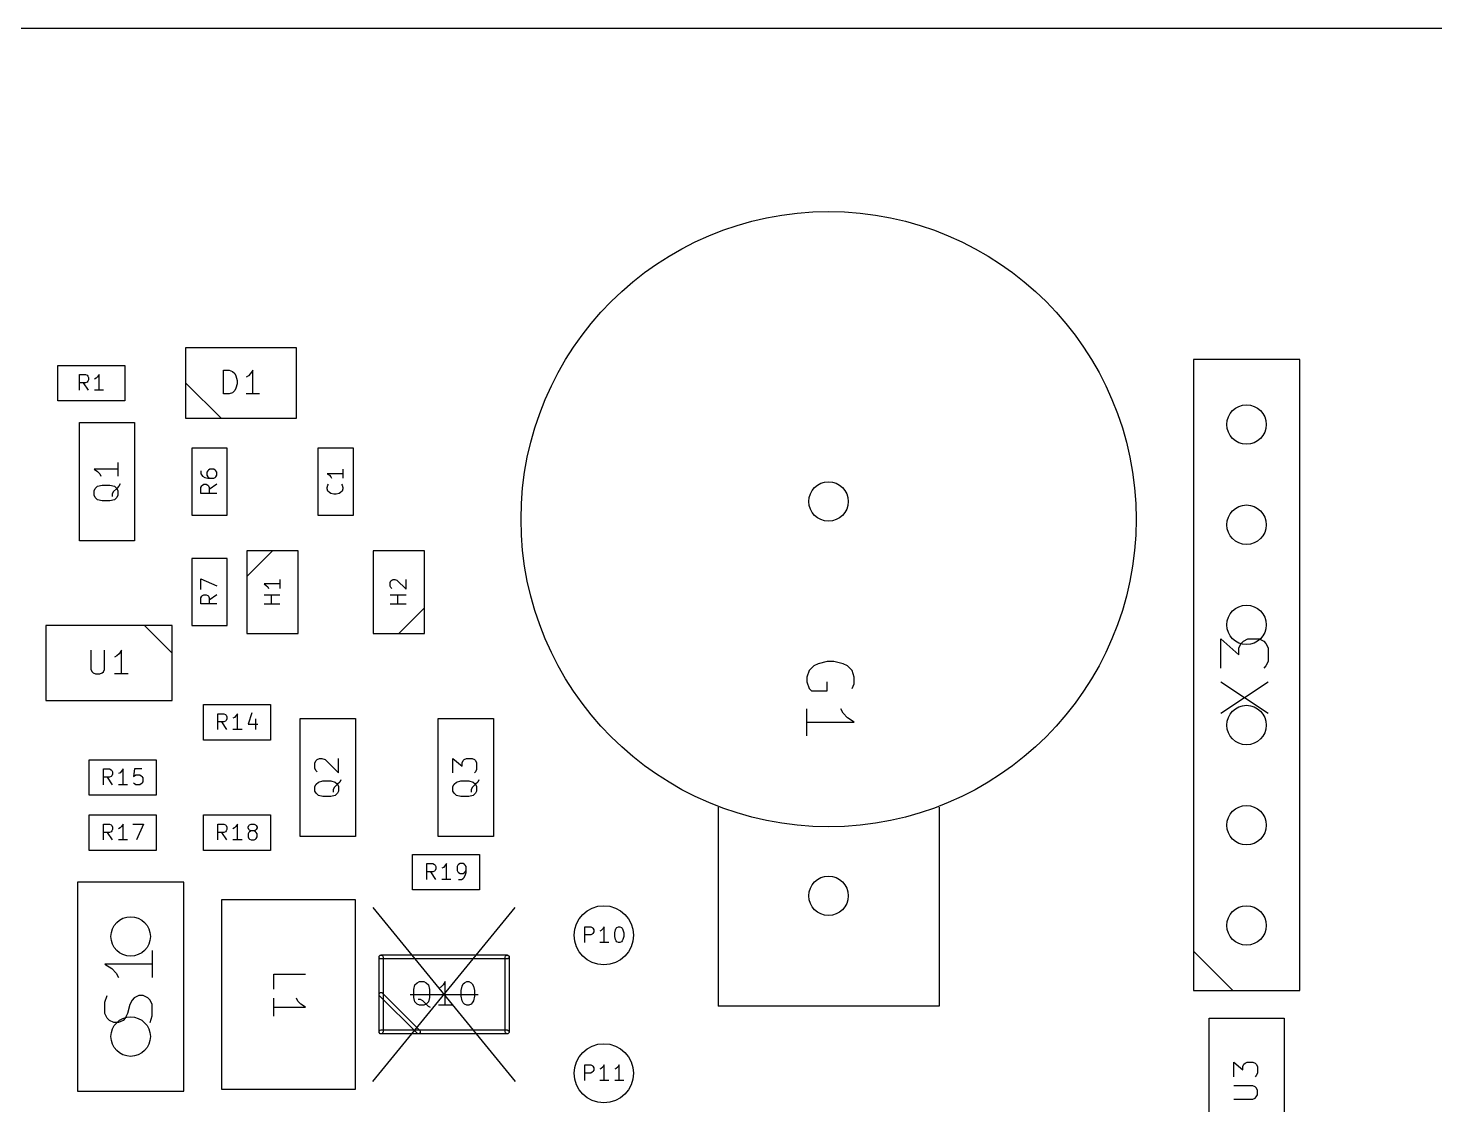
# Model space of a CAD drawing. Extents: x -4 to 236, y -200 to -70.
# Drawn here: x 23.9 to 59.58, y -97.3 to -70 of the extents above; entities that cross this region are included whole.
import ezdxf

# ---------------------------------------------------------------- set-up
doc = ezdxf.new("R2010")
doc.units = 0
doc.layers.add('BLACK', color=7, linetype='CONTINUOUS')

msp = doc.modelspace()

# ---------------------------------------------------------------- linework, layer by layer
at = {"layer": 'BLACK', "linetype": 'CONTINUOUS'}
for p, q in [((-4, -70), (236, -70)), ((27.9, -78.1), (30.7, -78.1)), ((27.9, -79.9), (27.9, -78.1)), ((30.7, -78.1), (30.7, -79.9)), ((56.15, -78.4), (53.45, -78.4)), ((53.45, -78.4), (53.45, -94.4)), ((56.15, -94.4), (56.15, -78.4)), ((24.65, -79.45), (24.65, -78.55)), ((24.65, -78.55), (26.35, -78.55)), ((25.204762, -79.182967), (25.204762, -78.782967)), ((25.204762, -78.782967), (25.357143, -78.782967)), ((25.357143, -78.782967), (25.395238, -78.802015)), ((25.395238, -78.802015), (25.414285, -78.821062)), ((25.414285, -78.821062), (25.433333, -78.859158)), ((25.661904, -78.84011), (25.623809, -78.878205)), ((25.7, -78.782967), (25.661904, -78.84011)), ((25.7, -79.182967), (25.7, -78.782967)), ((26.35, -78.55), (26.35, -79.45)), ((28.857143, -79.274451), (28.857143, -78.674451)), ((28.857143, -78.674451), (29, -78.674451)), ((29, -78.674451), (29.085714, -78.703022)), ((29.085714, -78.703022), (29.142857, -78.760165)), ((29.142857, -78.760165), (29.171428, -78.817308)), ((29.171428, -78.817308), (29.2, -78.931594)), ((29.485714, -78.817308), (29.428571, -78.84588)), ((29.542857, -78.760165), (29.485714, -78.817308)), ((29.6, -78.674451), (29.542857, -78.760165)), ((29.6, -79.274451), (29.6, -78.674451)), ((25.357143, -78.992491), (25.204762, -78.992491)), ((25.433333, -79.182967), (25.3, -78.992491)), ((25.395238, -78.973443), (25.357143, -78.992491)), ((25.414285, -78.954396), (25.395238, -78.973443)), ((25.433333, -78.9163), (25.414285, -78.954396)), ((25.433333, -78.859158), (25.433333, -78.9163)), ((25.623809, -78.878205), (25.585714, -78.897253)), ((25.814285, -79.182967), (25.585714, -79.182967)), ((28.8, -79.9), (27.9, -79)), ((29.142857, -79.188737), (29.085714, -79.24588)), ((29.171428, -79.131594), (29.142857, -79.188737)), ((29.2, -79.017308), (29.171428, -79.131594)), ((29.2, -78.931594), (29.2, -79.017308)), ((26.35, -79.45), (24.65, -79.45)), ((29, -79.274451), (28.857143, -79.274451)), ((29.085714, -79.24588), (29, -79.274451)), ((29.771428, -79.274451), (29.428571, -79.274451)), ((30.7, -79.9), (27.9, -79.9)), ((25.2, -83), (25.2, -80)), ((25.2, -80), (26.6, -80)), ((26.6, -80), (26.6, -83)), ((28.95, -80.65), (28.05, -80.65)), ((28.05, -80.65), (28.05, -82.35)), ((28.95, -82.35), (28.95, -80.65)), ((32.15, -80.65), (31.25, -80.65)), ((31.25, -80.65), (31.25, -82.35)), ((32.15, -82.35), (32.15, -80.65)), ((26.174451, -81.185714), (25.574451, -81.185714)), ((25.574451, -81.185714), (25.660165, -81.242857)), ((25.660165, -81.242857), (25.717308, -81.3)), ((25.717308, -81.3), (25.74588, -81.357143)), ((26.174451, -81.014286), (26.174451, -81.357143)), ((28.282967, -81.223809), (28.282967, -81.299999)), ((28.282967, -81.299999), (28.302015, -81.338095)), ((28.302015, -81.338095), (28.321062, -81.357142)), ((28.454396, -81.223809), (28.435348, -81.261904)), ((28.435348, -81.261904), (28.435348, -81.338095)), ((28.435348, -81.338095), (28.454396, -81.37619)), ((28.473443, -81.204761), (28.454396, -81.223809)), ((28.511539, -81.185714), (28.473443, -81.204761)), ((28.606777, -81.185714), (28.511539, -81.185714)), ((28.644872, -81.204761), (28.606777, -81.185714)), ((28.66392, -81.223809), (28.644872, -81.204761)), ((28.682967, -81.261904), (28.66392, -81.223809)), ((28.66392, -81.37619), (28.682967, -81.338095)), ((28.682967, -81.338095), (28.682967, -81.261904)), ((31.882967, -81.299999), (31.482967, -81.299999)), ((31.482967, -81.299999), (31.54011, -81.338095)), ((31.54011, -81.338095), (31.578205, -81.37619)), ((31.882967, -81.185714), (31.882967, -81.414285)), ((25.574451, -81.728571), (25.603022, -81.671428)), ((25.603022, -81.671428), (25.660165, -81.614285)), ((25.660165, -81.614285), (25.774451, -81.585714)), ((25.774451, -81.585714), (25.974451, -81.585714)), ((25.974451, -81.585714), (26.088737, -81.614285)), ((26.14588, -81.671428), (26.060165, -81.757142)), ((26.088737, -81.614285), (26.14588, -81.671428)), ((26.203022, -81.614285), (26.14588, -81.671428)), ((26.14588, -81.671428), (26.174451, -81.728571)), ((26.231594, -81.557142), (26.203022, -81.614285)), ((28.282967, -81.642856), (28.302015, -81.604761)), ((28.282967, -81.795237), (28.282967, -81.642856)), ((28.302015, -81.604761), (28.321062, -81.585714)), ((28.321062, -81.357142), (28.378205, -81.395237)), ((28.321062, -81.585714), (28.359158, -81.566666)), ((28.359158, -81.566666), (28.4163, -81.566666)), ((28.378205, -81.395237), (28.454396, -81.414285)), ((28.4163, -81.566666), (28.454396, -81.585714)), ((28.454396, -81.37619), (28.473443, -81.395237)), ((28.454396, -81.414285), (28.606777, -81.414285)), ((28.454396, -81.585714), (28.473443, -81.604761)), ((28.473443, -81.395237), (28.511539, -81.414285)), ((28.473443, -81.604761), (28.492491, -81.642856)), ((28.682967, -81.566666), (28.492491, -81.699999)), ((28.492491, -81.642856), (28.492491, -81.795237)), ((28.606777, -81.414285), (28.644872, -81.395237)), ((28.644872, -81.395237), (28.66392, -81.37619)), ((31.482967, -81.642856), (31.502015, -81.585714)), ((31.482967, -81.680952), (31.482967, -81.642856)), ((31.502015, -81.738095), (31.482967, -81.680952)), ((31.502015, -81.585714), (31.521062, -81.566666)), ((31.578205, -81.37619), (31.597253, -81.414285)), ((31.844872, -81.566666), (31.86392, -81.585714)), ((31.86392, -81.585714), (31.882967, -81.642856)), ((31.882967, -81.680952), (31.86392, -81.738095)), ((31.882967, -81.642856), (31.882967, -81.680952)), ((25.574451, -81.842857), (25.574451, -81.728571)), ((25.603022, -81.9), (25.574451, -81.842857)), ((25.660165, -81.957142), (25.603022, -81.9)), ((25.774451, -81.985714), (25.660165, -81.957142)), ((25.974451, -81.985714), (25.774451, -81.985714)), ((26.088737, -81.957142), (25.974451, -81.985714)), ((26.060165, -81.757142), (26.031594, -81.814285)), ((26.031594, -81.814285), (26.031594, -81.871428)), ((26.14588, -81.9), (26.088737, -81.957142)), ((26.174451, -81.842857), (26.14588, -81.9)), ((26.174451, -81.728571), (26.174451, -81.842857)), ((28.682967, -81.795237), (28.282967, -81.795237)), ((31.54011, -81.77619), (31.502015, -81.738095)), ((31.578205, -81.795237), (31.54011, -81.77619)), ((31.654396, -81.814285), (31.578205, -81.795237)), ((31.711539, -81.814285), (31.654396, -81.814285)), ((31.787729, -81.795237), (31.711539, -81.814285)), ((31.825824, -81.77619), (31.787729, -81.795237)), ((31.86392, -81.738095), (31.825824, -81.77619)), ((28.05, -82.35), (28.95, -82.35)), ((31.25, -82.35), (32.15, -82.35)), ((26.6, -83), (25.2, -83)), ((28.95, -83.45), (28.05, -83.45)), ((28.05, -83.45), (28.05, -85.15)), ((28.95, -85.15), (28.95, -83.45)), ((30.1, -83.25), (29.45, -83.9)), ((30.75, -83.25), (29.45, -83.25)), ((29.45, -83.25), (29.45, -85.35)), ((30.75, -85.35), (30.75, -83.25)), ((33.95, -83.25), (32.65, -83.25)), ((32.65, -83.25), (32.65, -85.35)), ((33.95, -85.35), (33.95, -83.25)), ((28.282967, -84.233333), (28.282967, -83.966666)), ((28.282967, -83.966666), (28.682967, -84.138095)), ((30.282967, -84.090475), (29.882967, -84.090475)), ((29.882967, -84.090475), (29.94011, -84.128571)), ((29.94011, -84.128571), (29.978205, -84.166666)), ((29.978205, -84.166666), (29.997253, -84.204761)), ((30.282967, -83.97619), (30.282967, -84.204761)), ((33.082967, -84.05238), (33.102015, -84.014285)), ((33.082967, -84.147618), (33.082967, -84.05238)), ((33.102015, -84.185713), (33.082967, -84.147618)), ((33.102015, -84.014285), (33.121062, -83.995237)), ((33.121062, -84.204761), (33.102015, -84.185713)), ((33.121062, -83.995237), (33.159158, -83.97619)), ((33.159158, -83.97619), (33.197253, -83.97619)), ((33.197253, -83.97619), (33.254396, -83.995237)), ((33.254396, -83.995237), (33.482967, -84.223809)), ((33.482967, -84.223809), (33.482967, -83.97619)), ((28.282967, -84.442856), (28.302015, -84.404761)), ((28.282967, -84.595237), (28.282967, -84.442856)), ((28.302015, -84.404761), (28.321062, -84.385714)), ((28.321062, -84.385714), (28.359158, -84.366666)), ((28.359158, -84.366666), (28.4163, -84.366666)), ((28.4163, -84.366666), (28.454396, -84.385714)), ((28.454396, -84.385714), (28.473443, -84.404761)), ((28.473443, -84.404761), (28.492491, -84.442856)), ((28.682967, -84.366666), (28.492491, -84.499999)), ((28.492491, -84.442856), (28.492491, -84.595237)), ((30.282967, -84.37619), (29.882967, -84.37619)), ((30.073443, -84.604761), (30.073443, -84.37619)), ((33.482967, -84.37619), (33.082967, -84.37619)), ((33.273443, -84.604761), (33.273443, -84.37619)), ((28.682967, -84.595237), (28.282967, -84.595237)), ((30.282967, -84.604761), (29.882967, -84.604761)), ((33.482967, -84.604761), (33.082967, -84.604761)), ((33.3, -85.35), (33.95, -84.7)), ((27.55, -85.15), (24.35, -85.15)), ((24.35, -85.15), (24.35, -87.05)), ((27.55, -85.85), (26.85, -85.15)), ((27.55, -87.05), (27.55, -85.15)), ((28.05, -85.15), (28.95, -85.15)), ((29.45, -85.35), (30.75, -85.35)), ((32.65, -85.35), (33.95, -85.35)), ((54.148902, -86.228571), (54.148902, -85.485714)), ((54.148902, -85.485714), (54.606045, -85.885714)), ((54.606045, -85.714285), (54.663188, -85.6)), ((54.663188, -85.6), (54.720331, -85.542857)), ((54.720331, -85.542857), (54.834617, -85.485714)), ((54.834617, -85.485714), (55.120331, -85.485714)), ((55.120331, -85.485714), (55.234617, -85.542857)), ((55.234617, -85.542857), (55.29176, -85.6)), ((55.29176, -85.6), (55.348902, -85.714285)), ((25.492857, -85.774451), (25.492857, -86.260165)), ((25.835714, -86.260165), (25.835714, -85.774451)), ((26.149999, -85.917308), (26.092856, -85.94588)), ((26.207142, -85.860165), (26.149999, -85.917308)), ((26.264285, -85.774451), (26.207142, -85.860165)), ((26.264285, -86.374451), (26.264285, -85.774451)), ((54.606045, -85.885714), (54.606045, -85.714285)), ((55.348902, -85.714285), (55.348902, -86.057142)), ((25.492857, -86.260165), (25.521428, -86.317308)), ((25.521428, -86.317308), (25.55, -86.34588)), ((25.778571, -86.34588), (25.807142, -86.317308)), ((25.807142, -86.317308), (25.835714, -86.260165)), ((43.70824, -86.285714), (43.651097, -86.457143)), ((43.822525, -86.171429), (43.70824, -86.285714)), ((43.936811, -86.114286), (43.822525, -86.171429)), ((44.165382, -86.057143), (43.936811, -86.114286)), ((44.336811, -86.057143), (44.165382, -86.057143)), ((44.565382, -86.114286), (44.336811, -86.057143)), ((44.679668, -86.171429), (44.565382, -86.114286)), ((44.793954, -86.285714), (44.679668, -86.171429)), ((44.851097, -86.457143), (44.793954, -86.285714)), ((55.29176, -86.171428), (55.234617, -86.228571)), ((55.348902, -86.057142), (55.29176, -86.171428)), ((25.55, -86.34588), (25.607142, -86.374451)), ((25.607142, -86.374451), (25.721428, -86.374451)), ((25.721428, -86.374451), (25.778571, -86.34588)), ((26.435713, -86.374451), (26.092856, -86.374451)), ((43.651097, -86.457143), (43.651097, -86.571429)), ((43.651097, -86.571429), (43.70824, -86.742857)), ((44.165382, -86.8), (44.165382, -86.571429)), ((44.793954, -86.742857), (44.851097, -86.628572)), ((44.851097, -86.628572), (44.851097, -86.457143)), ((54.148902, -87.371428), (55.348902, -86.571428)), ((54.148902, -86.571428), (55.348902, -87.371428)), ((43.70824, -86.742857), (43.765382, -86.8)), ((43.765382, -86.8), (44.165382, -86.8)), ((24.35, -87.05), (27.55, -87.05)), ((28.35, -87.15), (30.05, -87.15)), ((28.35, -88.05), (28.35, -87.15)), ((28.714286, -87.782967), (28.714286, -87.382967)), ((28.714286, -87.382967), (28.866667, -87.382967)), ((28.866667, -87.382967), (28.904762, -87.402015)), ((28.904762, -87.402015), (28.923809, -87.421062)), ((29.209524, -87.382967), (29.171428, -87.44011)), ((29.209524, -87.782967), (29.209524, -87.382967)), ((29.571428, -87.36392), (29.47619, -87.649634)), ((30.05, -87.15), (30.05, -88.05)), ((43.651097, -87.942857), (43.651097, -87.257143)), ((44.565382, -87.371429), (44.50824, -87.257143)), ((44.679668, -87.485714), (44.565382, -87.371429)), ((28.866667, -87.592491), (28.714286, -87.592491)), ((28.942857, -87.782967), (28.809524, -87.592491)), ((28.904762, -87.573443), (28.866667, -87.592491)), ((28.923809, -87.554396), (28.904762, -87.573443)), ((28.923809, -87.421062), (28.942857, -87.459158)), ((28.942857, -87.5163), (28.923809, -87.554396)), ((28.942857, -87.459158), (28.942857, -87.5163)), ((29.133333, -87.478205), (29.095238, -87.497253)), ((29.171428, -87.44011), (29.133333, -87.478205)), ((29.47619, -87.649634), (29.723809, -87.649634)), ((29.666666, -87.5163), (29.666666, -87.782967)), ((30.8, -90.5), (30.8, -87.5)), ((30.8, -87.5), (32.2, -87.5)), ((32.2, -87.5), (32.2, -90.5)), ((34.3, -87.5), (35.7, -87.5)), ((34.3, -90.5), (34.3, -87.5)), ((35.7, -87.5), (35.7, -90.5)), ((43.651097, -87.6), (44.851097, -87.6)), ((44.851097, -87.6), (44.679668, -87.485714)), ((30.05, -88.05), (28.35, -88.05)), ((29.323809, -87.782967), (29.095238, -87.782967)), ((25.45, -89.45), (25.45, -88.55)), ((25.45, -88.55), (27.15, -88.55)), ((25.814286, -89.182967), (25.814286, -88.782967)), ((25.814286, -88.782967), (25.966667, -88.782967)), ((25.966667, -88.782967), (26.004762, -88.802015)), ((26.004762, -88.802015), (26.023809, -88.821062)), ((26.023809, -88.821062), (26.042857, -88.859158)), ((26.309524, -88.782967), (26.271428, -88.84011)), ((26.309524, -89.182967), (26.309524, -88.782967)), ((26.595238, -88.782967), (26.57619, -88.973443)), ((26.785714, -88.782967), (26.595238, -88.782967)), ((27.15, -88.55), (27.15, -89.45)), ((31.174451, -88.628571), (31.203022, -88.571429)), ((31.174451, -88.771429), (31.174451, -88.628571)), ((31.203022, -88.828571), (31.174451, -88.771429)), ((31.203022, -88.571429), (31.231594, -88.542857)), ((31.231594, -88.857143), (31.203022, -88.828571)), ((31.231594, -88.542857), (31.288737, -88.514286)), ((31.288737, -88.514286), (31.34588, -88.514286)), ((31.34588, -88.514286), (31.431594, -88.542857)), ((31.431594, -88.542857), (31.774451, -88.885714)), ((31.774451, -88.885714), (31.774451, -88.514286)), ((34.674451, -88.885714), (34.674451, -88.514286)), ((34.674451, -88.514286), (34.903022, -88.714286)), ((34.903022, -88.628571), (34.931594, -88.571429)), ((34.903022, -88.714286), (34.903022, -88.628571)), ((34.931594, -88.571429), (34.960165, -88.542857)), ((34.960165, -88.542857), (35.017308, -88.514286)), ((35.017308, -88.514286), (35.160165, -88.514286)), ((35.160165, -88.514286), (35.217308, -88.542857)), ((35.217308, -88.542857), (35.24588, -88.571429)), ((35.24588, -88.571429), (35.274451, -88.628571)), ((35.274451, -88.8), (35.24588, -88.857143)), ((35.274451, -88.628571), (35.274451, -88.8)), ((25.966667, -88.992491), (25.814286, -88.992491)), ((26.042857, -89.182967), (25.909524, -88.992491)), ((26.004762, -88.973443), (25.966667, -88.992491)), ((26.023809, -88.954396), (26.004762, -88.973443)), ((26.042857, -88.9163), (26.023809, -88.954396)), ((26.042857, -88.859158), (26.042857, -88.9163)), ((26.233333, -88.878205), (26.195238, -88.897253)), ((26.423809, -89.182967), (26.195238, -89.182967)), ((26.271428, -88.84011), (26.233333, -88.878205)), ((26.57619, -88.973443), (26.595238, -88.954396)), ((26.595238, -89.16392), (26.57619, -89.144872)), ((26.595238, -88.954396), (26.633333, -88.935348)), ((26.633333, -89.182967), (26.595238, -89.16392)), ((26.633333, -88.935348), (26.728571, -88.935348)), ((26.728571, -89.182967), (26.633333, -89.182967)), ((26.728571, -88.935348), (26.766666, -88.954396)), ((26.766666, -89.16392), (26.728571, -89.182967)), ((26.766666, -88.954396), (26.785714, -88.973443)), ((26.785714, -89.144872), (26.766666, -89.16392)), ((26.785714, -88.973443), (26.804761, -89.011539)), ((26.804761, -89.106777), (26.785714, -89.144872)), ((26.804761, -89.011539), (26.804761, -89.106777)), ((31.174451, -89.228571), (31.203022, -89.171428)), ((31.203022, -89.171428), (31.260165, -89.114285)), ((31.260165, -89.114285), (31.374451, -89.085714)), ((31.374451, -89.085714), (31.574451, -89.085714)), ((31.574451, -89.085714), (31.688737, -89.114285)), ((31.74588, -89.171428), (31.660165, -89.257142)), ((31.688737, -89.114285), (31.74588, -89.171428)), ((31.803022, -89.114285), (31.74588, -89.171428)), ((31.74588, -89.171428), (31.774451, -89.228571)), ((31.831594, -89.057142), (31.803022, -89.114285)), ((34.674451, -89.228571), (34.703022, -89.171428)), ((34.703022, -89.171428), (34.760165, -89.114285)), ((34.760165, -89.114285), (34.874451, -89.085714)), ((34.874451, -89.085714), (35.074451, -89.085714)), ((35.074451, -89.085714), (35.188737, -89.114285)), ((35.24588, -89.171428), (35.160165, -89.257142)), ((35.188737, -89.114285), (35.24588, -89.171428)), ((35.24588, -88.857143), (35.217308, -88.885714)), ((35.303022, -89.114285), (35.24588, -89.171428)), ((35.24588, -89.171428), (35.274451, -89.228571)), ((35.331594, -89.057142), (35.303022, -89.114285)), ((27.15, -89.45), (25.45, -89.45)), ((31.174451, -89.342857), (31.174451, -89.228571)), ((31.203022, -89.4), (31.174451, -89.342857)), ((31.260165, -89.457142), (31.203022, -89.4)), ((31.374451, -89.485714), (31.260165, -89.457142)), ((31.574451, -89.485714), (31.374451, -89.485714)), ((31.688737, -89.457142), (31.574451, -89.485714)), ((31.660165, -89.257142), (31.631594, -89.314285)), ((31.631594, -89.314285), (31.631594, -89.371428)), ((31.74588, -89.4), (31.688737, -89.457142)), ((31.774451, -89.342857), (31.74588, -89.4)), ((31.774451, -89.228571), (31.774451, -89.342857)), ((34.674451, -89.342857), (34.674451, -89.228571)), ((34.703022, -89.4), (34.674451, -89.342857)), ((34.760165, -89.457142), (34.703022, -89.4)), ((34.874451, -89.485714), (34.760165, -89.457142)), ((35.074451, -89.485714), (34.874451, -89.485714)), ((35.188737, -89.457142), (35.074451, -89.485714)), ((35.160165, -89.257142), (35.131594, -89.314285)), ((35.131594, -89.314285), (35.131594, -89.371428)), ((35.24588, -89.4), (35.188737, -89.457142)), ((35.274451, -89.342857), (35.24588, -89.4)), ((35.274451, -89.228571), (35.274451, -89.342857)), ((41.4, -89.75), (41.4, -94.8)), ((47, -89.75), (47, -94.8)), ((25.45, -90.85), (25.45, -89.95)), ((25.45, -89.95), (27.15, -89.95)), ((25.814286, -90.582967), (25.814286, -90.182967)), ((25.814286, -90.182967), (25.966667, -90.182967)), ((25.966667, -90.182967), (26.004762, -90.202015)), ((26.004762, -90.202015), (26.023809, -90.221062)), ((26.023809, -90.221062), (26.042857, -90.259158)), ((26.271428, -90.24011), (26.233333, -90.278205)), ((26.309524, -90.182967), (26.271428, -90.24011)), ((26.309524, -90.582967), (26.309524, -90.182967)), ((26.557142, -90.182967), (26.823809, -90.182967)), ((26.823809, -90.182967), (26.65238, -90.582967)), ((27.15, -89.95), (27.15, -90.85)), ((28.35, -90.85), (28.35, -89.95)), ((28.35, -89.95), (30.05, -89.95)), ((28.714286, -90.582967), (28.714286, -90.182967)), ((28.714286, -90.182967), (28.866667, -90.182967)), ((28.866667, -90.182967), (28.904762, -90.202015)), ((28.904762, -90.202015), (28.923809, -90.221062)), ((28.923809, -90.221062), (28.942857, -90.259158)), ((29.171428, -90.24011), (29.133333, -90.278205)), ((29.209524, -90.182967), (29.171428, -90.24011)), ((29.209524, -90.582967), (29.209524, -90.182967)), ((29.47619, -90.259158), (29.495238, -90.221062)), ((29.495238, -90.221062), (29.514285, -90.202015)), ((29.514285, -90.202015), (29.55238, -90.182967)), ((29.55238, -90.182967), (29.628571, -90.182967)), ((29.628571, -90.182967), (29.666666, -90.202015)), ((29.666666, -90.202015), (29.685714, -90.221062)), ((29.685714, -90.221062), (29.704761, -90.259158)), ((30.05, -89.95), (30.05, -90.85)), ((25.966667, -90.392491), (25.814286, -90.392491)), ((26.042857, -90.582967), (25.909524, -90.392491)), ((26.004762, -90.373443), (25.966667, -90.392491)), ((26.023809, -90.354396), (26.004762, -90.373443)), ((26.042857, -90.3163), (26.023809, -90.354396)), ((26.042857, -90.259158), (26.042857, -90.3163)), ((26.233333, -90.278205), (26.195238, -90.297253)), ((26.423809, -90.582967), (26.195238, -90.582967)), ((28.866667, -90.392491), (28.714286, -90.392491)), ((28.942857, -90.582967), (28.809524, -90.392491)), ((28.904762, -90.373443), (28.866667, -90.392491)), ((28.923809, -90.354396), (28.904762, -90.373443)), ((28.942857, -90.3163), (28.923809, -90.354396)), ((28.942857, -90.259158), (28.942857, -90.3163)), ((29.133333, -90.278205), (29.095238, -90.297253)), ((29.323809, -90.582967), (29.095238, -90.582967)), ((29.47619, -90.278205), (29.47619, -90.259158)), ((29.495238, -90.3163), (29.47619, -90.278205)), ((29.495238, -90.392491), (29.47619, -90.430586)), ((29.47619, -90.430586), (29.47619, -90.506777)), ((29.47619, -90.506777), (29.495238, -90.544872)), ((29.514285, -90.335348), (29.495238, -90.3163)), ((29.514285, -90.373443), (29.495238, -90.392491)), ((29.495238, -90.544872), (29.514285, -90.56392)), ((29.55238, -90.354396), (29.514285, -90.335348)), ((29.55238, -90.354396), (29.514285, -90.373443)), ((29.514285, -90.56392), (29.55238, -90.582967)), ((29.628571, -90.354396), (29.55238, -90.354396)), ((29.55238, -90.582967), (29.628571, -90.582967)), ((29.666666, -90.335348), (29.628571, -90.354396)), ((29.666666, -90.373443), (29.628571, -90.354396)), ((29.628571, -90.582967), (29.666666, -90.56392)), ((29.685714, -90.3163), (29.666666, -90.335348)), ((29.685714, -90.392491), (29.666666, -90.373443)), ((29.666666, -90.56392), (29.685714, -90.544872)), ((29.704761, -90.278205), (29.685714, -90.3163)), ((29.704761, -90.430586), (29.685714, -90.392491)), ((29.685714, -90.544872), (29.704761, -90.506777)), ((29.704761, -90.259158), (29.704761, -90.278205)), ((29.704761, -90.506777), (29.704761, -90.430586)), ((32.2, -90.5), (30.8, -90.5)), ((35.7, -90.5), (34.3, -90.5)), ((27.15, -90.85), (25.45, -90.85)), ((30.05, -90.85), (28.35, -90.85)), ((33.65, -91.85), (33.65, -90.95)), ((33.65, -90.95), (35.35, -90.95)), ((35.35, -90.95), (35.35, -91.85)), ((34.014286, -91.582967), (34.014286, -91.182967)), ((34.014286, -91.182967), (34.166667, -91.182967)), ((34.166667, -91.182967), (34.204762, -91.202015)), ((34.204762, -91.202015), (34.223809, -91.221062)), ((34.223809, -91.221062), (34.242857, -91.259158)), ((34.242857, -91.3163), (34.223809, -91.354396)), ((34.242857, -91.259158), (34.242857, -91.3163)), ((34.433333, -91.278205), (34.395238, -91.297253)), ((34.471428, -91.24011), (34.433333, -91.278205)), ((34.509524, -91.182967), (34.471428, -91.24011)), ((34.509524, -91.582967), (34.509524, -91.182967)), ((34.795238, -91.221062), (34.77619, -91.259158)), ((34.77619, -91.259158), (34.77619, -91.354396)), ((34.814285, -91.202015), (34.795238, -91.221062)), ((34.85238, -91.182967), (34.814285, -91.202015)), ((34.928571, -91.182967), (34.85238, -91.182967)), ((34.966666, -91.202015), (34.928571, -91.182967)), ((34.985714, -91.221062), (34.966666, -91.202015)), ((35.004761, -91.259158), (34.985714, -91.221062)), ((35.004761, -91.411539), (35.004761, -91.259158)), ((27.85, -91.65), (25.15, -91.65)), ((25.15, -91.65), (25.15, -96.95)), ((27.85, -96.95), (27.85, -91.65)), ((34.166667, -91.392491), (34.014286, -91.392491)), ((34.242857, -91.582967), (34.109524, -91.392491)), ((34.204762, -91.373443), (34.166667, -91.392491)), ((34.223809, -91.354396), (34.204762, -91.373443)), ((34.623809, -91.582967), (34.395238, -91.582967)), ((34.77619, -91.354396), (34.795238, -91.392491)), ((34.795238, -91.392491), (34.814285, -91.411539)), ((34.814285, -91.411539), (34.85238, -91.430586)), ((34.814285, -91.582967), (34.890476, -91.582967)), ((34.85238, -91.430586), (34.928571, -91.430586)), ((34.890476, -91.582967), (34.928571, -91.56392)), ((34.928571, -91.430586), (34.966666, -91.411539)), ((34.928571, -91.56392), (34.947619, -91.544872)), ((34.947619, -91.544872), (34.985714, -91.487729)), ((34.966666, -91.411539), (34.985714, -91.392491)), ((34.985714, -91.392491), (35.004761, -91.354396)), ((34.985714, -91.487729), (35.004761, -91.411539)), ((35.35, -91.85), (33.65, -91.85)), ((32.2, -92.1), (28.8, -92.1)), ((28.8, -92.1), (28.8, -96.9)), ((32.2, -96.9), (32.2, -92.1)), ((32.645, -92.295), (36.255, -96.705)), ((32.645, -96.705), (36.255, -92.295)), ((38.014286, -93.182967), (38.014286, -92.782967)), ((38.014286, -92.782967), (38.166667, -92.782967)), ((38.166667, -92.992491), (38.014286, -92.992491)), ((38.166667, -92.782967), (38.204762, -92.802015)), ((38.204762, -92.973443), (38.166667, -92.992491)), ((38.204762, -92.802015), (38.223809, -92.821062)), ((38.223809, -92.954396), (38.204762, -92.973443)), ((38.223809, -92.821062), (38.242857, -92.859158)), ((38.242857, -92.9163), (38.223809, -92.954396)), ((38.242857, -92.859158), (38.242857, -92.9163)), ((38.433333, -92.878205), (38.395238, -92.897253)), ((38.471428, -92.84011), (38.433333, -92.878205)), ((38.509524, -92.782967), (38.471428, -92.84011)), ((38.509524, -93.182967), (38.509524, -92.782967)), ((38.77619, -92.935348), (38.795238, -92.859158)), ((38.77619, -93.030586), (38.77619, -92.935348)), ((38.795238, -93.106777), (38.77619, -93.030586)), ((38.795238, -92.859158), (38.814285, -92.821062)), ((38.814285, -93.144872), (38.795238, -93.106777)), ((38.814285, -92.821062), (38.833333, -92.802015)), ((38.833333, -92.802015), (38.871428, -92.782967)), ((38.871428, -92.782967), (38.909523, -92.782967)), ((38.909523, -92.782967), (38.947619, -92.802015)), ((38.947619, -92.802015), (38.966666, -92.821062)), ((38.966666, -92.821062), (38.985714, -92.859158)), ((38.985714, -93.106777), (38.966666, -93.144872)), ((38.985714, -92.859158), (39.004761, -92.935348)), ((39.004761, -93.030586), (38.985714, -93.106777)), ((39.004761, -92.935348), (39.004761, -93.030586)), ((27.048902, -93.385714), (27.048902, -94.071428)), ((38.623809, -93.182967), (38.395238, -93.182967)), ((38.833333, -93.16392), (38.814285, -93.144872)), ((38.871428, -93.182967), (38.833333, -93.16392)), ((38.909523, -93.182967), (38.871428, -93.182967)), ((38.947619, -93.16392), (38.909523, -93.182967)), ((38.966666, -93.144872), (38.947619, -93.16392)), ((53.45, -93.4), (54.45, -94.4)), ((27.048902, -93.728571), (25.848902, -93.728571)), ((25.848902, -93.728571), (26.020331, -93.842857)), ((32.8, -93.55), (32.803806, -93.530866)), ((32.8, -95.45), (32.8, -93.55)), ((32.803806, -93.530866), (32.830866, -93.503806)), ((32.803806, -93.530866), (32.830866, -93.503806)), ((32.803806, -93.569134), (32.803806, -93.530866)), ((32.830866, -93.596194), (32.803806, -93.569134)), ((32.830866, -93.503806), (32.85, -93.5)), ((32.830866, -93.503806), (32.869134, -93.503806)), ((32.85, -93.6), (32.830866, -93.596194)), ((32.85, -93.5), (36.05, -93.5)), ((36.05, -93.6), (32.85, -93.6)), ((32.869134, -93.503806), (32.896194, -93.530866)), ((32.896194, -93.530866), (32.9, -93.55)), ((32.9, -93.55), (32.9, -95.45)), ((36, -93.55), (36.003806, -93.530866)), ((36, -95.45), (36, -93.55)), ((36.003806, -93.530866), (36.030866, -93.503806)), ((36.030866, -93.503806), (36.069134, -93.503806)), ((36.05, -93.5), (36.069134, -93.503806)), ((36.069134, -93.596194), (36.05, -93.6)), ((36.069134, -93.503806), (36.096194, -93.530866)), ((36.069134, -93.503806), (36.096194, -93.530866)), ((36.096194, -93.569134), (36.069134, -93.596194)), ((36.096194, -93.530866), (36.1, -93.55)), ((36.096194, -93.530866), (36.096194, -93.569134)), ((36.1, -93.55), (36.1, -95.45)), ((26.020331, -93.842857), (26.134617, -93.957142)), ((26.134617, -93.957142), (26.19176, -94.071428)), ((30.134064, -94.366666), (30.134064, -93.985714)), ((30.134064, -93.985714), (30.934064, -93.985714)), ((33.764286, -94.203022), (33.821428, -94.174451)), ((33.821428, -94.174451), (33.935714, -94.174451)), ((33.935714, -94.174451), (33.992857, -94.203022)), ((34.478571, -94.174451), (34.421428, -94.260165)), ((34.478571, -94.774451), (34.478571, -94.174451)), ((34.964286, -94.203022), (35.021428, -94.174451)), ((35.021428, -94.174451), (35.078571, -94.174451)), ((35.078571, -94.174451), (35.135714, -94.203022)), ((25.848902, -94.699999), (25.906045, -94.528571)), ((26.706045, -94.528571), (26.59176, -94.585714)), ((26.820331, -94.528571), (26.706045, -94.528571)), ((26.934617, -94.585714), (26.820331, -94.528571)), ((32.803806, -94.480866), (32.830866, -94.453806)), ((32.803806, -94.519134), (32.803806, -94.480866)), ((32.814645, -94.535355), (32.803806, -94.519134)), ((33.764645, -95.485355), (32.814645, -94.535355)), ((32.830866, -94.453806), (32.869134, -94.453806)), ((32.869134, -94.453806), (32.885355, -94.464645)), ((32.885355, -94.464645), (33.835355, -95.414645)), ((33.588571, -94.502984), (35.311428, -94.502984)), ((33.678571, -94.374451), (33.707143, -94.260165)), ((33.678571, -94.574451), (33.678571, -94.374451)), ((33.707143, -94.260165), (33.764286, -94.203022)), ((33.992857, -94.203022), (34.05, -94.260165)), ((34.05, -94.260165), (34.078571, -94.374451)), ((34.078571, -94.374451), (34.078571, -94.574451)), ((34.364285, -94.317308), (34.307142, -94.34588)), ((34.421428, -94.260165), (34.364285, -94.317308)), ((34.878571, -94.403022), (34.907143, -94.288737)), ((34.878571, -94.54588), (34.878571, -94.403022)), ((34.907143, -94.288737), (34.935714, -94.231594)), ((34.935714, -94.231594), (34.964286, -94.203022)), ((35.135714, -94.203022), (35.164286, -94.231594)), ((35.164286, -94.231594), (35.192857, -94.288737)), ((35.192857, -94.288737), (35.221428, -94.403022)), ((35.221428, -94.403022), (35.221428, -94.54588)), ((53.45, -94.4), (56.15, -94.4)), ((25.848902, -94.985714), (25.848902, -94.699999)), ((26.477474, -94.757142), (26.420331, -94.985714)), ((26.534617, -94.642857), (26.477474, -94.757142)), ((26.59176, -94.585714), (26.534617, -94.642857)), ((26.99176, -94.642857), (26.934617, -94.585714)), ((27.048902, -94.757142), (26.99176, -94.642857)), ((27.048902, -95.042857), (27.048902, -94.757142)), ((30.134064, -95.05238), (30.134064, -94.595237)), ((30.134064, -94.823809), (30.934064, -94.823809)), ((30.743588, -94.671428), (30.705493, -94.595237)), ((30.819779, -94.747618), (30.743588, -94.671428)), ((30.934064, -94.823809), (30.819779, -94.747618)), ((33.707143, -94.688737), (33.678571, -94.574451)), ((33.764286, -94.74588), (33.707143, -94.688737)), ((33.821428, -94.774451), (33.764286, -94.74588)), ((33.85, -94.631594), (33.792857, -94.631594)), ((33.935714, -94.774451), (33.821428, -94.774451)), ((33.907143, -94.660165), (33.85, -94.631594)), ((33.992857, -94.74588), (33.907143, -94.660165)), ((33.992857, -94.74588), (33.935714, -94.774451)), ((34.05, -94.688737), (33.992857, -94.74588)), ((34.05, -94.803022), (33.992857, -94.74588)), ((34.078571, -94.574451), (34.05, -94.688737)), ((34.107143, -94.831594), (34.05, -94.803022)), ((34.649999, -94.774451), (34.307142, -94.774451)), ((34.907143, -94.660165), (34.878571, -94.54588)), ((34.935714, -94.717308), (34.907143, -94.660165)), ((34.964286, -94.74588), (34.935714, -94.717308)), ((35.021428, -94.774451), (34.964286, -94.74588)), ((35.078571, -94.774451), (35.021428, -94.774451)), ((35.135714, -94.74588), (35.078571, -94.774451)), ((35.164286, -94.717308), (35.135714, -94.74588)), ((35.192857, -94.660165), (35.164286, -94.717308)), ((35.221428, -94.54588), (35.192857, -94.660165)), ((47, -94.8), (41.4, -94.8)), ((25.906045, -95.099999), (25.848902, -94.985714)), ((25.963188, -95.157142), (25.906045, -95.099999)), ((26.077474, -95.214285), (25.963188, -95.157142)), ((26.19176, -95.214285), (26.077474, -95.214285)), ((26.306045, -95.157142), (26.19176, -95.214285)), ((26.363188, -95.099999), (26.306045, -95.157142)), ((26.420331, -94.985714), (26.363188, -95.099999)), ((26.99176, -95.214285), (27.048902, -95.042857)), ((53.85, -98.3), (53.85, -95.1)), ((53.85, -95.1), (55.75, -95.1)), ((55.75, -95.1), (55.75, -98.3)), ((32.803806, -95.469134), (32.8, -95.45)), ((32.803806, -95.430866), (32.830866, -95.403806)), ((32.803806, -95.469134), (32.803806, -95.430866)), ((32.830866, -95.496194), (32.803806, -95.469134)), ((32.830866, -95.496194), (32.803806, -95.469134)), ((32.830866, -95.403806), (32.85, -95.4)), ((32.85, -95.5), (32.830866, -95.496194)), ((32.869134, -95.496194), (32.830866, -95.496194)), ((32.85, -95.4), (36.05, -95.4)), ((36.05, -95.5), (32.85, -95.5)), ((32.896194, -95.469134), (32.869134, -95.496194)), ((32.9, -95.45), (32.896194, -95.469134)), ((33.780866, -95.496194), (33.764645, -95.485355)), ((33.819134, -95.496194), (33.780866, -95.496194)), ((33.846194, -95.469134), (33.819134, -95.496194)), ((33.835355, -95.414645), (33.846194, -95.430866)), ((33.846194, -95.430866), (33.846194, -95.469134)), ((36.003806, -95.469134), (36, -95.45)), ((36.030866, -95.496194), (36.003806, -95.469134)), ((36.069134, -95.496194), (36.030866, -95.496194)), ((36.05, -95.4), (36.069134, -95.403806)), ((36.069134, -95.496194), (36.05, -95.5)), ((36.069134, -95.403806), (36.096194, -95.430866)), ((36.096194, -95.469134), (36.069134, -95.496194)), ((36.096194, -95.469134), (36.069134, -95.496194)), ((36.096194, -95.430866), (36.096194, -95.469134)), ((36.1, -95.45), (36.096194, -95.469134)), ((38.014286, -96.682967), (38.014286, -96.282967)), ((38.014286, -96.282967), (38.166667, -96.282967)), ((38.166667, -96.282967), (38.204762, -96.302015)), ((38.204762, -96.302015), (38.223809, -96.321062)), ((38.223809, -96.321062), (38.242857, -96.359158)), ((38.509524, -96.282967), (38.471428, -96.34011)), ((38.509524, -96.682967), (38.509524, -96.282967)), ((38.890476, -96.282967), (38.85238, -96.34011)), ((38.890476, -96.682967), (38.890476, -96.282967)), ((54.474451, -96.585714), (54.474451, -96.214286)), ((54.474451, -96.214286), (54.703022, -96.414286)), ((54.703022, -96.328571), (54.731594, -96.271429)), ((54.731594, -96.271429), (54.760165, -96.242857)), ((54.760165, -96.242857), (54.817308, -96.214286)), ((54.817308, -96.214286), (54.960165, -96.214286)), ((54.960165, -96.214286), (55.017308, -96.242857)), ((55.017308, -96.242857), (55.04588, -96.271429)), ((55.04588, -96.271429), (55.074451, -96.328571)), ((38.166667, -96.492491), (38.014286, -96.492491)), ((38.204762, -96.473443), (38.166667, -96.492491)), ((38.223809, -96.454396), (38.204762, -96.473443)), ((38.242857, -96.4163), (38.223809, -96.454396)), ((38.242857, -96.359158), (38.242857, -96.4163)), ((38.433333, -96.378205), (38.395238, -96.397253)), ((38.471428, -96.34011), (38.433333, -96.378205)), ((38.814285, -96.378205), (38.77619, -96.397253)), ((38.85238, -96.34011), (38.814285, -96.378205)), ((54.703022, -96.414286), (54.703022, -96.328571)), ((55.04588, -96.557143), (55.017308, -96.585714)), ((55.074451, -96.5), (55.04588, -96.557143)), ((55.074451, -96.328571), (55.074451, -96.5)), ((25.15, -96.95), (27.85, -96.95)), ((28.8, -96.9), (32.2, -96.9)), ((38.623809, -96.682967), (38.395238, -96.682967)), ((39.004761, -96.682967), (38.77619, -96.682967)), ((54.960165, -96.814285), (54.474451, -96.814285)), ((55.017308, -96.842857), (54.960165, -96.814285)), ((55.04588, -96.871428), (55.017308, -96.842857)), ((55.074451, -96.928571), (55.04588, -96.871428)), ((55.074451, -97.042857), (55.074451, -96.928571)), ((54.474451, -97.157142), (54.960165, -97.157142)), ((54.960165, -97.157142), (55.017308, -97.128571)), ((55.017308, -97.128571), (55.04588, -97.1)), ((55.04588, -97.1), (55.074451, -97.042857))]:
    msp.add_line(p, q, dxfattribs=at)
at = {"layer": 'BLACK'}
for centre, radius in [((44.2, -82.45), 7.8), ((54.8, -80.05), 0.5), ((44.2, -82), 0.5), ((54.8, -82.59), 0.5), ((54.8, -85.13), 0.5), ((54.8, -87.67), 0.5), ((54.8, -90.21), 0.5), ((44.2, -92), 0.5), ((38.5, -93), 0.75), ((54.8, -92.75), 0.5), ((26.5, -93.03), 0.5), ((26.5, -95.57), 0.5), ((38.5, -96.5), 0.75)]:
    msp.add_circle(centre, radius, dxfattribs=at)

doc.saveas('drawing.dxf')
